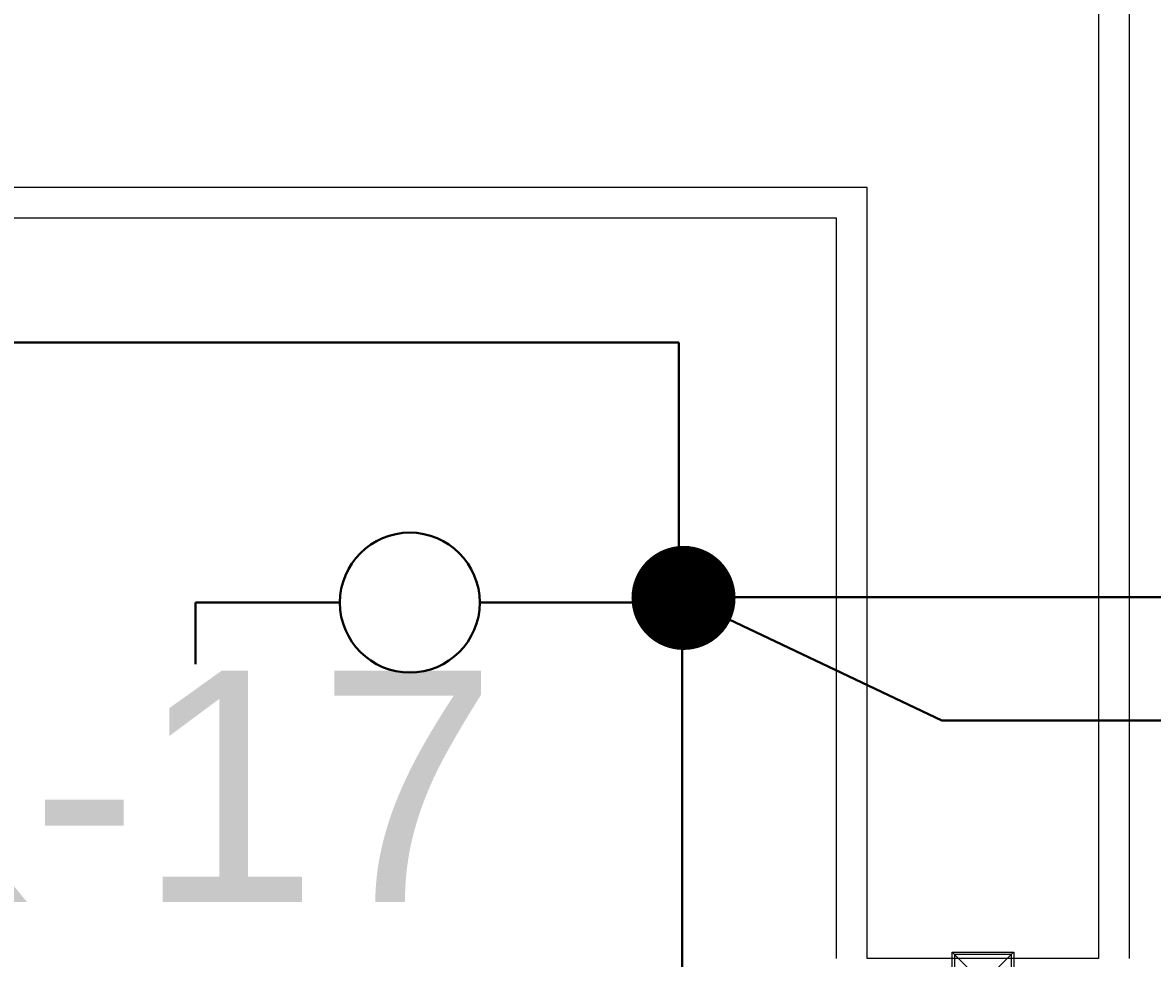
# Model space of a CAD drawing. Extents: x -2012 to 34975, y -1043 to 8321.
# Drawn here: x 4411 to 4484.3, y 3297.5 to 3358.2 of the extents above; entities that cross this region are included whole.
import ezdxf
from ezdxf.enums import TextEntityAlignment as Align

# ---------------------------------------------------------------- set-up
doc = ezdxf.new("R2010")
doc.units = 0
doc.header["$LTSCALE"] = 25
doc.layers.get('0').update_dxf_attribs({"color": 9, "lineweight": 9})
for name, color, linetype, lineweight in [('00', 9, 'Continuous', 9), ('10', 9, 'Continuous', 9), ('14', 9, 'Continuous', 9), ('21_MAHAL', 9, 'Continuous', 9), ('E-ANAHTAR', 7, 'Continuous', 30), ('E-KABLO', 7, 'Continuous', 30), ('E-YUKARI ÇIKAN HAT', 7, 'Continuous', 30)]:
    doc.layers.add(name, color=color, linetype=linetype, lineweight=lineweight)
doc.styles.add('Arial', font='arial.ttf', dxfattribs={"height": 2.5})
doc.styles.add('MuuM_TEXT-STANDART', font='ARIALN.TTF')

# ---------------------------------------------------------------- blocks, each defined once
blk = doc.blocks.new('p-korkasa_40x40')
at = {"layer": '10'}
for points in [[(-2, -2), (-2, -2, 4.557571570274368), (-2, -2), (2, -2.000000000000454, 6.895317174706505), (2, -2.000000000000454), (2, -2.000000000000454), (2, 2.000000000000454), (-2, 2), (-2, -2)], [(-1.85000000000582, -1.85000000000582), (-1.85000000000582, 1.85000000000582), (1.85000000000582, 1.85000000000582), (1.85000000000582, -1.85000000000582), (-1.85000000000582, -1.85000000000582, -4.556434831823175), (-1.85000000000582, -1.85000000000582)]]:
    blk.add_lwpolyline(points, format="xyb", close=True, dxfattribs=at)
for points in [[(2, -2.000000000000454), (-2, 2)], [(2, 2.000000000000454), (-2, -1.96874570933869)]]:
    blk.add_lwpolyline(points, dxfattribs=at)
blk = doc.blocks.new('p-krt-ahsapkapi90lık_2')
at = {"layer": '10', "extrusion": (0, 0, -1), "zscale": -1, "rotation": 180}
blk.add_blockref('p-korkasa_40x40', (88.39999999998692, -7.454922849337891), dxfattribs=at)
blk = doc.blocks.new('0_roomno2')
at = {"style": 'Arial'}
blk.add_attdef('ODANO', (0, 1.170000000001164), '', height=2, dxfattribs=at)
blk.add_attdef('MEKANADI', text='', height=2, dxfattribs=at).set_placement((0.3500000000000002, -3.000000000001454), align=Align.BOTTOM_LEFT)
at = {"style": 'MuuM_TEXT-STANDART', "width": 0.6}
for tag, p in [('YER01', (10, -4.500000000001454)), ('TAVAN01', (13.75, -4.500000000001454)), ('DUVAR01', (17.5, -4.500000000001454)), ('YER02', (10, -6.750000000001456)), ('TAVAN02', (13.75, -6.750000000001456)), ('DUVAR02', (17.5, -6.750000000001456)), ('YER03', (10, -9.000000000001457)), ('TAVAN03', (13.75, -9.000000000001457)), ('DUVAR03', (17.5, -9.000000000001457))]:
    blk.add_attdef(tag, text='', height=1.5, dxfattribs=at).set_placement(p, align=Align.MIDDLE_CENTER)
for tag, p in [('M2', (0.3500000000000001, -4.875000000001454)), ('TEMIZTAVANYUKSEKLIGI', (1.799999999999999, -8.607952679349546))]:
    blk.add_attdef(tag, text='', height=1.5, dxfattribs=at).set_placement(p, align=Align.MIDDLE_LEFT)
blk = doc.blocks.new('100_ANAHTAR')
at = {"layer": 'E-ANAHTAR', "color": 4}
for p, q in [((0, 5.645289629080797), (-0.7135096846031957, 5.645289629080797)), ((0, 3.973210774705512), (0, 5.645289629080797)), ((0, 2.353226977947633), (0, 0))]:
    blk.add_line(p, q, dxfattribs=at)
blk.add_circle((0, 3.163218876312022), 0.8099918983800002, dxfattribs=at)

msp = doc.modelspace()

# ---------------------------------------------------------------- linework, layer by layer
at = {"layer": '00'}
msp.add_lwpolyline([(4044.038333353699, 3892.500000034201), (4173.3383330592, 3892.499999973021), (4173.3383330592, 3872.499999877652), (4095.765353154545, 3872.499999877651), (4095.765353154545, 3362.500000002099), (4480.838333120575, 3362.500000002099), (4480.838333079029, 3297.500000000221), (4465.838333120389, 3297.500000007068), (4465.838333120402, 3347.500000002099), (4340.765353152391, 3347.500000002099), (4340.765353152391, 3157.500000002481), (4400.838332980343, 3157.500000002427), (4400.838333027029, 3142.50000000215), (4277.638340003463, 3142.500000002052), (4277.638340003461, 3157.50000000206), (4325.76535315239, 3157.50000000206), (4325.76535315239, 3347.500000002099), (4125.76535315239, 3347.500000002099), (4125.76535315239, 3157.499995736017), (4164.038334744962, 3157.500000002463), (4164.038334744962, 3142.499994921778), (3680.838333460036, 3142.50000000215)], dxfattribs=at)
at = {"layer": '14'}
for points in [[(4175.338288769522, 3888.499999941398), (4175.3383330592, 3870.499999877651), (4097.765353154546, 3870.499999877651), (4097.765353154546, 3364.500000002099), (4482.838333121711, 3364.500000002099), (4482.838333078152, 3297.500000010646)], [(4463.83833311986, 3297.500000010765), (4463.838333120402, 3345.5000000021), (4342.765353152389, 3345.5000000021), (4342.765353152389, 3159.500000010656), (4398.838333027032, 3159.500000010656), (4398.838333029035, 3194.499999957691), (4463.838333115865, 3194.500000010656), (4463.838333120917, 3207.500000015432)]]:
    msp.add_lwpolyline(points, dxfattribs=at)
at = {"layer": 'E-KABLO', "color": 6}
for p, q in [((4453.622102162858, 3337.4389104814), (4363.338333117998, 3337.4389104814)), ((4453.622102162858, 3320.578019648992), (4453.622102162858, 3337.4389104814)), ((4453.838333119858, 3320.931437205654), (4490.839108765796, 3320.931437205654)), ((4453.838333119858, 3320.931437205654), (4470.678372067106, 3312.931437205654)), ((4453.838333119858, 3320.931437205654), (4453.838333119858, 3262.491002980621)), ((4470.678372067106, 3312.931437205654), (4490.839108765796, 3312.931437205654))]:
    msp.add_line(p, q, dxfattribs=at)
at = {"layer": 'E-YUKARI ÇIKAN HAT', "color": 4, "linetype": 'Continuous', "const_width": 3.375}
msp.add_lwpolyline([(4452.234599675137, 3320.880445228857, 1), (4455.60959967537, 3320.88044522813, 1)], format="xyb", close=True, dxfattribs=at)

# ---------------------------------------------------------------- block references
at = {"layer": '10', "rotation": 270}
msp.add_blockref('p-krt-ahsapkapi90lık_2', (4480.813332651433, 3207.499999518199), dxfattribs=at)
at = {"layer": '21_MAHAL'}
ref = msp.add_blockref('0_roomno2', (4344.063287601005, 3292.387368224543), dxfattribs=dict(at, xscale=7.5, yscale=7.5, zscale=7.5))
ref.add_attrib('ODANO', 'VW-ZK-17', (4344.063287601005, 3301.162368224552), dxfattribs={"layer": '0', "height": 15, "style": 'Arial'})
at = {"layer": 'E-ANAHTAR', "xscale": 5.599999999999998, "yscale": 5.599999999999998, "zscale": 5.599999999999998, "rotation": 89.99999999999993}
msp.add_blockref('100_ANAHTAR', (4453.88285149974, 3320.578019648992), dxfattribs=at)

doc.saveas('drawing.dxf')
